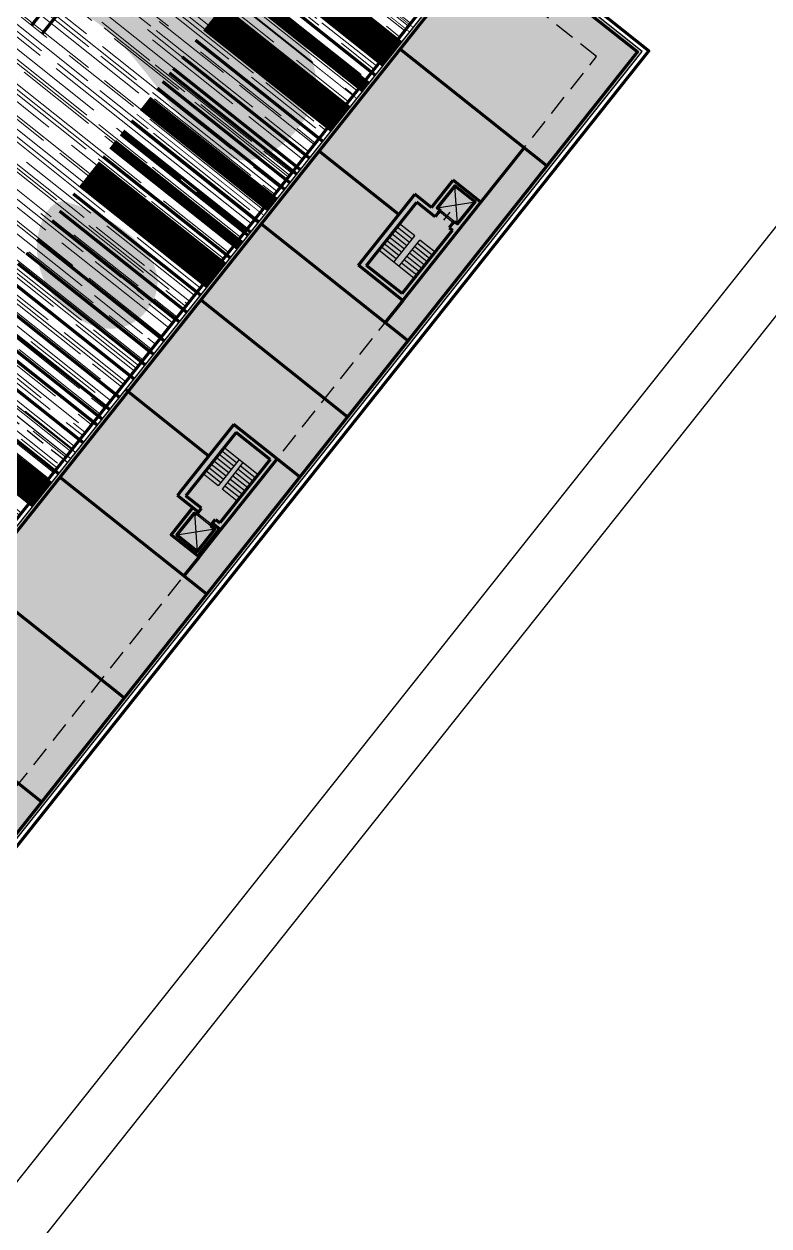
# Model space of a CAD drawing. Header units: metres. Extents: x -664657 to -643449, y -1076720 to -1062383.
# Drawn here: x -657675.3 to -657629.3, y -1068250.8 to -1068176.5 of the extents above; entities that cross this region are included whole.
import ezdxf

# ---------------------------------------------------------------- set-up
doc = ezdxf.new("R2010")
doc.units = ezdxf.units.M
doc.header["$LTSCALE"] = 0.1
doc.linetypes.add('DASHED', pattern=[19.05, 12.7, -6.35])
for name, color, linetype in [('AA_THER_KOMUNIKACE', 201, 'Continuous'), ('AA_THER_slabá', 4, 'Continuous'), ('AA_THER_srafy', 52, 'Continuous'), ('AA_THER_ZELEŇ', 53, 'Continuous'), ('AA_THER_čárkovaná', 5, 'DASHED')]:
    doc.layers.add(name, color=color, linetype=linetype)
doc.layers.add('AA_THER_silná', color=1, linetype='Continuous', lineweight=70)

msp = doc.modelspace()

# ---------------------------------------------------------------- hatches: boundary and pattern name
at = {"layer": 'AA_THER_srafy'}
h = msp.add_hatch(color=31, dxfattribs=at)
h.dxf.hatch_style = 1
h.paths.add_polyline_path([(-657661.859, -1068161.067), (-657686.907, -1068141.152), (-657693.13, -1068148.98), (-657668.082, -1068168.895)])
h.paths.add_polyline_path([(-657686.907, -1068141.152), (-657661.859, -1068161.067), (-657660.614, -1068159.502), (-657691.924, -1068134.608), (-657699.392, -1068144.001), (-657693.13, -1068148.98)])
h.paths.add_polyline_path([(-657704.332, -1068163.069), (-657710.594, -1068158.09), (-657718.062, -1068167.483), (-657711.8, -1068172.462)])
h.paths.add_polyline_path([(-657696.505, -1068169.292), (-657704.332, -1068163.069), (-657711.8, -1068172.462), (-657703.973, -1068178.685)])
h.paths.add_polyline_path([(-657676.154, -1068185.473), (-657687.112, -1068176.761), (-657694.58, -1068186.154), (-657683.622, -1068194.866)], flags=16)
h.paths.add_polyline_path([(-657723.003, -1068186.551), (-657729.265, -1068181.573), (-657736.733, -1068190.966), (-657730.471, -1068195.944)])
h.paths.add_polyline_path([(-657694.824, -1068208.956), (-657723.003, -1068186.551), (-657730.471, -1068195.944), (-657702.292, -1068218.349)])
h.paths.add_polyline_path([(-657741.916, -1068210.34), (-657749.18, -1068206.621), (-657756.797, -1068216.202), (-657726.535, -1068231.7), (-657723.996, -1068228.506), (-657746.995, -1068216.727)])
h.paths.add_polyline_path([(-657718.917, -1068222.119), (-657741.916, -1068210.34), (-657746.995, -1068216.727), (-657723.996, -1068228.506)])
h.paths.add_polyline_path([(-657637.132, -1068178.172), (-657646.525, -1068170.704), (-657647.77, -1068172.269), (-657639.942, -1068178.493), (-657692.522, -1068244.624), (-657701.601, -1068239.975), (-657704.14, -1068243.169), (-657693.245, -1068248.748)])
h.paths.add_polyline_path([(-657639.942, -1068178.493), (-657647.77, -1068172.269), (-657701.601, -1068239.975), (-657692.522, -1068244.624)], flags=17)
at = {"layer": 'AA_THER_srafy', "lineweight": 9}
h = msp.add_hatch(dxfattribs=at)
h.set_pattern_fill('AR-RROOF', color=253, scale=0.05, style=0)
h.set_pattern_definition([(321.512676, (-656119.5536, -1069427.5854), (2.9773656, -0.74473484), [19.05, -2.54, 6.35, -1.27]), (321.51268, (-656117.8362, -1069428.1395), (0.0571097, 2.1125097), [3.81, -0.4191, 7.62, -0.9525]), (321.512676, (-656118.3847, -1069427.1356), (5.69880404, -3.44390466), [10.16, -1.778, 5.08, -1.27])])
h.paths.add_polyline_path([(-657675.873, -1068185.441), (-657683.465, -1068194.991), (-657672.898, -1068203.392), (-657648.004, -1068172.083), (-657661.702, -1068161.192), (-657668.05, -1068169.176), (-657685.427, -1068155.36), (-657696.38, -1068169.136), (-657696.224, -1068169.26), (-657703.941, -1068178.966), (-657711.925, -1068172.619), (-657722.878, -1068186.395), (-657715.051, -1068192.618), (-657711.441, -1068188.078), (-657707.583, -1068183.225), (-657696.593, -1068191.963), (-657700.451, -1068196.816), (-657680.366, -1068212.785), (-657672.898, -1068203.392), (-657683.465, -1068194.991), (-657683.59, -1068195.147), (-657694.861, -1068186.186), (-657687.144, -1068176.48)])
h.paths.add_polyline_path([(-657704.208, -1068162.913), (-657696.38, -1068169.136), (-657685.427, -1068155.36), (-657693.255, -1068149.136)])
h.paths.add_polyline_path([(-657700.451, -1068196.816), (-657704.061, -1068201.356), (-657694.543, -1068208.924), (-657702.26, -1068218.63), (-657722.768, -1068202.324), (-657732.711, -1068214.83), (-657718.609, -1068222.052), (-657723.814, -1068228.599), (-657701.873, -1068239.835), (-657680.366, -1068212.785)])
h.paths.add_polyline_path([(-657722.768, -1068202.324), (-657730.595, -1068196.101), (-657741.789, -1068210.18), (-657732.711, -1068214.83)])
at = {"layer": 'AA_THER_ZELEŇ'}
h = msp.add_hatch(color=256, dxfattribs=at)
edge = h.paths.add_edge_path()
edge.add_spline(control_points=[(-657694.249, -1068152.605), (-657691.873, -1068153.318), (-657685.71, -1068157.446), (-657695.218, -1068161.782), (-657686.003, -1068169.588), (-657684.028, -1068158.669), (-657677.253, -1068173.435), (-657666.95, -1068170.787), (-657653.212, -1068177.957), (-657664.22, -1068189.112), (-657668.936, -1068173.234), (-657680.083, -1068176.923), (-657684.517, -1068167.146), (-657691.397, -1068172.489), (-657699.8, -1068166.628), (-657694.03, -1068162.5), (-657698.902, -1068159.386), (-657696.816, -1068151.835), (-657694.249, -1068152.605)], knot_values=[0, 0, 0, 0, 7.441638, 12.622741, 20.122261, 23.28655, 35.719339, 40.902193, 56.345629, 61.162724, 76.185048, 81.663865, 91.652467, 96.016767, 104.373612, 107.697009, 110.333986, 118.373168, 118.373168, 118.373168, 118.373168], degree=3, periodic=0)
h = msp.add_hatch(color=256, dxfattribs=at)
edge = h.paths.add_edge_path()
edge.add_spline(control_points=[(-657659.245, -1068169.694), (-657657.602, -1068171.604), (-657650.029, -1068178.184), (-657654.342, -1068163.61), (-657660.083, -1068168.72), (-657659.245, -1068169.694)], knot_values=[0, 0, 0, 0, 7.555639, 15.348814, 19.204364, 19.204364, 19.204364, 19.204364], degree=3, periodic=0)
h = msp.add_hatch(color=256, dxfattribs=at)
edge = h.paths.add_edge_path()
edge.add_spline(control_points=[(-657672.695, -1068187.474), (-657670.21, -1068188.178), (-657665.349, -1068191.224), (-657669.928, -1068197.193), (-657676.236, -1068192.153), (-657673.698, -1068187.189), (-657672.695, -1068187.474)], knot_values=[0, 0, 0, 0, 7.750197, 10.595804, 18.194504, 21.322566, 21.322566, 21.322566, 21.322566], degree=3, periodic=0)

# ---------------------------------------------------------------- linework, layer by layer
at = {"layer": 'AA_THER_KOMUNIKACE'}
msp.add_lwpolyline([(-657602.008, -1068160.737), (-657517.141, -1068228.212), (-657622.494, -1068360.718), (-657707.36, -1068293.243)], close=True, dxfattribs=at)
at = {"layer": 'AA_THER_silná'}
for p, q in [((-657643.014, -1068185.249), (-657652.094, -1068178.03)), ((-657647.099, -1068187.494), (-657644.423, -1068184.128)), ((-657652.172, -1068188.251), (-657657.104, -1068184.331)), ((-657650.159, -1068187.808), (-657648.821, -1068186.125)), ((-657647.099, -1068187.494), (-657648.821, -1068186.125)), ((-657651.363, -1068187.234), (-657651.177, -1068186.999)), ((-657650.159, -1068187.808), (-657651.177, -1068186.999)), ((-657654.662, -1068191.382), (-657651.363, -1068187.234)), ((-657654.162, -1068191.396), (-657651.05, -1068187.483)), ((-657651.922, -1068193.561), (-657647.099, -1068187.494)), ((-657649.915, -1068188.385), (-657651.05, -1068187.483)), ((-657649.729, -1068188.15), (-657649.915, -1068188.385)), ((-657649.604, -1068187.994), (-657649.729, -1068188.15)), ((-657648.743, -1068188.678), (-657648.868, -1068188.835)), ((-657660.682, -1068188.831), (-657651.602, -1068196.051)), ((-657651.97, -1068193.139), (-657648.859, -1068189.225)), ((-657648.868, -1068188.835), (-657649.054, -1068189.07)), ((-657649.054, -1068189.07), (-657648.859, -1068189.225)), ((-657651.922, -1068193.561), (-657654.662, -1068191.382)), ((-657651.97, -1068193.139), (-657654.162, -1068191.396)), ((-657664.416, -1068193.528), (-657655.336, -1068200.747)), ((-657651.922, -1068193.561), (-657653.011, -1068194.93)), ((-657663.911, -1068203.176), (-657669.077, -1068199.068)), ((-657662.363, -1068201.229), (-657665.661, -1068205.377)), ((-657659.701, -1068203.345), (-657662.363, -1068201.229)), ((-657662.236, -1068201.713), (-657665.348, -1068205.626)), ((-657660.123, -1068203.393), (-657662.236, -1068201.713)), ((-657660.123, -1068203.393), (-657663.235, -1068207.307)), ((-657659.701, -1068203.345), (-657663.187, -1068207.728)), ((-657659.701, -1068203.345), (-657661.249, -1068205.292)), ((-657659.701, -1068203.345), (-657658.292, -1068204.465)), ((-657664.049, -1068211.705), (-657673.129, -1068204.486)), ((-657665.661, -1068205.377), (-657665.848, -1068205.612)), ((-657664.556, -1068206.639), (-657665.848, -1068205.612)), ((-657664.37, -1068206.404), (-657665.348, -1068205.626)), ((-657664.909, -1068206.359), (-657666.247, -1068208.042)), ((-657664.556, -1068206.639), (-657664.37, -1068206.404)), ((-657664.681, -1068206.796), (-657664.556, -1068206.639)), ((-657663.695, -1068207.324), (-657663.509, -1068207.089)), ((-657663.509, -1068207.089), (-657663.235, -1068207.307)), ((-657663.187, -1068207.728), (-657664.525, -1068209.411)), ((-657663.82, -1068207.48), (-657663.695, -1068207.324)), ((-657663.265, -1068207.666), (-657663.187, -1068207.728)), ((-657664.525, -1068209.411), (-657665.458, -1068210.585)), ((-657664.525, -1068209.411), (-657664.603, -1068209.349)), ((-657669.152, -1068218.124), (-657678.232, -1068210.905)), ((-657674.256, -1068224.543), (-657683.335, -1068217.323))]:
    msp.add_line(p, q, dxfattribs=at)
for points in [[(-657693.163, -1068249.127), (-657704.603, -1068243.269), (-657646.573, -1068170.282), (-657636.71, -1068178.124)], [(-657693.3, -1068248.495), (-657703.831, -1068243.102), (-657646.493, -1068170.985), (-657637.413, -1068178.204)]]:
    msp.add_lwpolyline(points, close=True, dxfattribs=at)
for points in [[(-657648.743, -1068188.678), (-657648.547, -1068188.834), (-657647.458, -1068187.464), (-657648.711, -1068186.468), (-657649.8, -1068187.838), (-657649.604, -1068187.994)], [(-657663.695, -1068207.324), (-657663.265, -1068207.666), (-657664.603, -1068209.349), (-657666.247, -1068208.042), (-657664.909, -1068206.359), (-657664.909, -1068206.359)], [(-657663.82, -1068207.48), (-657663.546, -1068207.698), (-657664.635, -1068209.068), (-657665.887, -1068208.072), (-657664.798, -1068206.702), (-657664.681, -1068206.796)]]:
    msp.add_lwpolyline(points, dxfattribs=at)
at = {"layer": 'AA_THER_slabá'}
for p, q in [((-657704.14, -1068243.169), (-657646.525, -1068170.704)), ((-657637.132, -1068178.172), (-657646.525, -1068170.704)), ((-657693.245, -1068248.748), (-657637.132, -1068178.172)), ((-657648.547, -1068188.834), (-657648.711, -1068186.468)), ((-657649.8, -1068187.838), (-657647.458, -1068187.464)), ((-657648.805, -1068188.757), (-657649.666, -1068188.072)), ((-657648.743, -1068188.678), (-657649.604, -1068187.994)), ((-657649.379, -1068188.595), (-657648.996, -1068188.112)), ((-657651.667, -1068190.186), (-657652.606, -1068189.44)), ((-657651.505, -1068189.983), (-657652.444, -1068189.236)), ((-657651.343, -1068189.779), (-657652.282, -1068189.033)), ((-657651.181, -1068189.576), (-657652.121, -1068188.829)), ((-657652.152, -1068190.797), (-657653.092, -1068190.05)), ((-657651.99, -1068190.593), (-657652.93, -1068189.847)), ((-657651.829, -1068190.39), (-657652.768, -1068189.643)), ((-657652.476, -1068191.204), (-657651.181, -1068189.576)), ((-657652.163, -1068191.453), (-657650.868, -1068189.825)), ((-657650.091, -1068190.775), (-657651.03, -1068190.028)), ((-657649.929, -1068190.572), (-657650.868, -1068189.825)), ((-657651.223, -1068192.2), (-657653.415, -1068190.457)), ((-657652.314, -1068191), (-657653.253, -1068190.254)), ((-657650.738, -1068191.589), (-657651.677, -1068190.842)), ((-657650.576, -1068191.386), (-657651.516, -1068190.639)), ((-657650.414, -1068191.182), (-657651.354, -1068190.435)), ((-657650.253, -1068190.979), (-657651.192, -1068190.232)), ((-657651.062, -1068191.996), (-657652.001, -1068191.249)), ((-657650.9, -1068191.793), (-657651.839, -1068191.046)), ((-657660.87, -1068204.332), (-657662.983, -1068202.652)), ((-657662.691, -1068204.213), (-657663.63, -1068203.466)), ((-657662.529, -1068204.009), (-657663.469, -1068203.263)), ((-657662.044, -1068203.399), (-657663.338, -1068205.027)), ((-657662.367, -1068203.806), (-657663.307, -1068203.059)), ((-657662.206, -1068203.602), (-657663.145, -1068202.855)), ((-657663.338, -1068205.027), (-657664.278, -1068204.28)), ((-657663.177, -1068204.823), (-657664.116, -1068204.077)), ((-657663.015, -1068204.62), (-657663.954, -1068203.873)), ((-657662.853, -1068204.416), (-657663.792, -1068203.67)), ((-657661.809, -1068203.585), (-657663.104, -1068205.214)), ((-657661.355, -1068204.943), (-657662.294, -1068204.196)), ((-657661.193, -1068204.739), (-657662.133, -1068203.993)), ((-657661.032, -1068204.536), (-657661.971, -1068203.789)), ((-657662.002, -1068205.757), (-657662.942, -1068205.01)), ((-657661.841, -1068205.553), (-657662.78, -1068204.807)), ((-657661.679, -1068205.35), (-657662.618, -1068204.603)), ((-657661.517, -1068205.146), (-657662.456, -1068204.4)), ((-657662.164, -1068205.96), (-657663.104, -1068205.214)), ((-657664.798, -1068206.702), (-657664.635, -1068209.068)), ((-657663.82, -1068207.48), (-657664.681, -1068206.796)), ((-657663.758, -1068207.402), (-657664.619, -1068206.717)), ((-657663.546, -1068207.698), (-657665.887, -1068208.072))]:
    msp.add_line(p, q, dxfattribs=at)
msp.add_lwpolyline([(-657441.166, -1067952.925), (-657031.611, -1068281.432), (-657286.313, -1068655.841), (-657723.605, -1068308.161)], close=True, dxfattribs=at)
at = {"layer": 'AA_THER_ZELEŇ'}
for points, const_width in [([(-657668.631, -1068168.705), (-657674.886, -1068176.573)], 0.2), ([(-657667.976, -1068169.225), (-657674.232, -1068177.093)], 0.2), ([(-657651.503, -1068176.966), (-657659.371, -1068170.71)], 0.05), ([(-657651.286, -1068176.692), (-657659.154, -1068170.437)], 0.05), ([(-657652.585, -1068178.325), (-657660.453, -1068172.07)], 2), ([(-657654.214, -1068180.375), (-657662.082, -1068174.119)], 0.8), ([(-657653.628, -1068179.638), (-657661.496, -1068173.382)], 0.2), ([(-657655.781, -1068182.346), (-657663.649, -1068176.09)], 2), ([(-657654.776, -1068181.082), (-657662.644, -1068174.827)], 0.06), ([(-657655.781, -1068182.346), (-657663.649, -1068176.09)], 0.2), ([(-657656.878, -1068183.725), (-657664.746, -1068177.47)], 0.2), ([(-657657.701, -1068184.761), (-657665.569, -1068178.505)], 0.2), ([(-657658.489, -1068185.752), (-657666.357, -1068179.496)], 0.2), ([(-657658.267, -1068185.472), (-657666.135, -1068179.216)], 0.2), ([(-657659.236, -1068186.692), (-657667.104, -1068180.436)], 0.2), ([(-657658.912, -1068186.284), (-657666.78, -1068180.028)], 0.2), ([(-657659.976, -1068187.622), (-657667.844, -1068181.366)], 1), ([(-657660.299, -1068188.028), (-657668.167, -1068181.772)], 0.05), ([(-657660.851, -1068188.723), (-657668.719, -1068182.467)], 0.2), ([(-657660.839, -1068188.707), (-657668.707, -1068182.451)], 0.2), ([(-657660.839, -1068188.707), (-657668.707, -1068182.451)], 0.2), ([(-657660.516, -1068188.301), (-657668.384, -1068182.045)], 0.05), ([(-657661.496, -1068189.534), (-657669.364, -1068183.279)], 0.2), ([(-657661.341, -1068189.338), (-657669.209, -1068183.083)], 0.2), ([(-657662.142, -1068190.346), (-657670.01, -1068184.09)], 0.2), ([(-657662.075, -1068190.262), (-657669.943, -1068184.006)], 0.2), ([(-657662.053, -1068190.234), (-657669.921, -1068183.978)], 0.2), ([(-657661.986, -1068190.15), (-657669.854, -1068183.894)], 0.2), ([(-657661.941, -1068190.094), (-657669.809, -1068183.838)], 0.2), ([(-657661.897, -1068190.038), (-657669.765, -1068183.782)], 0.2), ([(-657661.852, -1068189.982), (-657669.72, -1068183.726)], 0.2), ([(-657663.467, -1068192.013), (-657671.335, -1068185.757)], 2), ([(-657662.6, -1068190.922), (-657670.468, -1068184.666)], 0.2), ([(-657663.766, -1068192.389), (-657671.634, -1068186.133)], 0.2), ([(-657664.433, -1068193.228), (-657672.301, -1068186.973)], 0.2), ([(-657665.279, -1068194.292), (-657673.147, -1068188.036)], 0.2), ([(-657665.747, -1068194.88), (-657673.615, -1068188.624)], 0.2), ([(-657666.681, -1068196.055), (-657674.549, -1068189.799)], 0.2), ([(-657667.34, -1068196.884), (-657675.208, -1068190.628)], 0.2), ([(-657667.86, -1068197.538), (-657675.728, -1068191.283)], 0.2), ([(-657668.55, -1068198.406), (-657676.418, -1068192.15)], 0.2), ([(-657669.454, -1068199.542), (-657677.322, -1068193.287)], 0.2), ([(-657670.522, -1068200.886), (-657678.39, -1068194.63)], 0.2), ([(-657670.054, -1068200.298), (-657677.922, -1068194.042)], 0.2), ([(-657670.82, -1068201.26), (-657678.688, -1068195.005)], 0.2), ([(-657671.687, -1068202.352), (-657679.555, -1068196.096)], 0.2), ([(-657672.166, -1068202.954), (-657680.034, -1068196.699)], 0.08), ([(-657672.464, -1068203.329), (-657680.332, -1068197.073)], 0.08), ([(-657674.237, -1068205.559), (-657682.105, -1068199.303)], 2), ([(-657673.209, -1068204.266), (-657681.077, -1068198.01)], 0.2), ([(-657674.7, -1068206.141), (-657682.568, -1068199.885)], 0.2)]:
    msp.add_lwpolyline(points, dxfattribs=dict(at, const_width=const_width))
at = {"layer": 'AA_THER_čárkovaná'}
for p, q in [((-657639.942, -1068178.493), (-657647.77, -1068172.269)), ((-657672.663, -1068203.579), (-657683.622, -1068194.866))]:
    msp.add_line(p, q, dxfattribs=at)
msp.add_lwpolyline([(-657692.522, -1068244.624), (-657639.942, -1068178.493)], dxfattribs=at)

doc.saveas('drawing.dxf')
